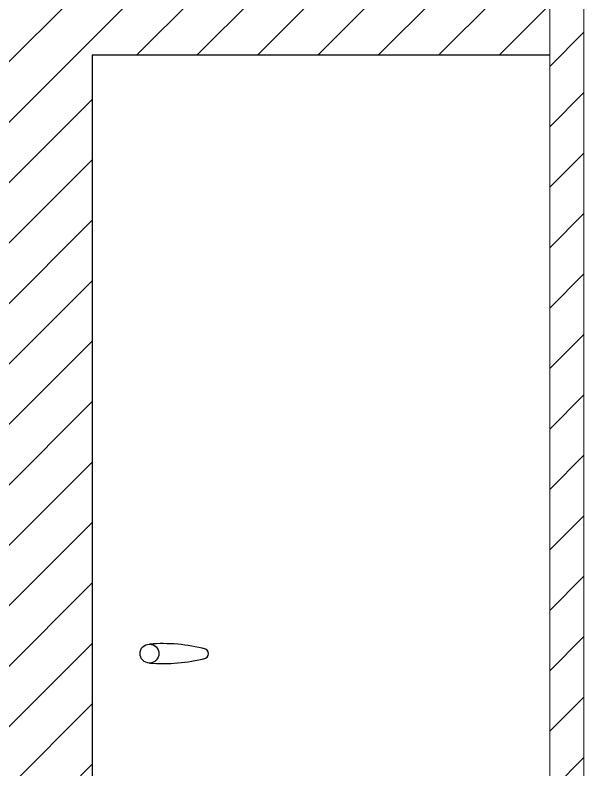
# Model space of a CAD drawing. Header units: millimetres. Extents: x -390103 to -376918, y -7976 to 1294.
# Drawn here: x -383177 to -382345, y -4657 to -3553 of the extents above; entities that cross this region are included whole.
import ezdxf

# ---------------------------------------------------------------- set-up
doc = ezdxf.new("R2010")
doc.units = ezdxf.units.MM
doc.header["$MEASUREMENT"] = 0
doc.linetypes.add('HIDDEN', pattern=[9.525, 6.35, -3.175])
doc.layers.get('0').update_dxf_attribs({"lineweight": 25})
for name, color, linetype, lineweight in [('D', 3, 'Continuous', 13), ('H', 2, 'HIDDEN', 15), ('S', 4, 'Continuous', 15)]:
    doc.layers.add(name, color=color, linetype=linetype, lineweight=lineweight)

msp = doc.modelspace()

# ---------------------------------------------------------------- hatches: boundary and pattern name
at = {"layer": 'D', "ltscale": 30}
h = msp.add_hatch(dxfattribs=at)
h.set_pattern_fill('ANSI31', color=256, scale=500, style=0)
h.set_pattern_definition([(45, (-185507.43, 44.56), (-44.194174, 44.194174), [])])
h.paths.add_polyline_path([(-384894.647, -3611.534), (-384894.647, -2698.469), (-382394.647, -2698.469), (-382394.647, -3611.534), (-383063.862, -3611.534), (-383063.862, -5398.469), (-383194.647, -5398.469), (-383194.647, -3598.469), (-384094.647, -3598.469), (-384094.647, -5398.469), (-384225.431, -5398.469), (-384225.431, -3611.534)])
at = {"layer": 'H', "ltscale": 5}
h = msp.add_hatch(dxfattribs=at)
h.set_pattern_fill('ANSI31', color=256, scale=500, style=0)
h.set_pattern_definition([(45, (-166620.075, 15217.46), (-44.194174, 44.194174), [])])
h.paths.add_polyline_path([(-382344.647, -5448.469), (-382344.647, -2698.469), (-382394.647, -2698.469), (-382394.647, -5398.469), (-384894.647, -5398.469), (-384894.647, -2698.469), (-384944.647, -2698.469), (-384944.647, -5448.469)])
h.paths.add_polyline_path([(-382344.647, -2698.469), (-382394.647, -2698.469)], flags=16)
h.paths.add_polyline_path([(-384944.647, -2698.469), (-384894.647, -2698.469)], flags=16)

# ---------------------------------------------------------------- linework, layer by layer
for p, q in [((-383063.862, -3611.534), (-383063.862, -5398.469)), ((-382394.647, -3611.534), (-383063.862, -3611.534))]:
    msp.add_line(p, q)
msp.add_circle((-382980.239, -4486.636), 13.838)
for centre, radius, start, end in [((-382960.609, -4724.518), 252.485, 75.656554, 94.459065), ((-382901.222, -4486.636), 7.438, 272.871294, 87.128706), ((-382960.609, -4248.753), 252.485, 265.540935, 284.343446)]:
    msp.add_arc(centre, radius, start, end)
at = {"layer": 'S'}
for p, q in [((-382394.647, -5398.469), (-382394.647, -2698.469)), ((-382344.647, -5448.469), (-382344.647, -2698.469))]:
    msp.add_line(p, q, dxfattribs=at)

doc.saveas('drawing.dxf')
